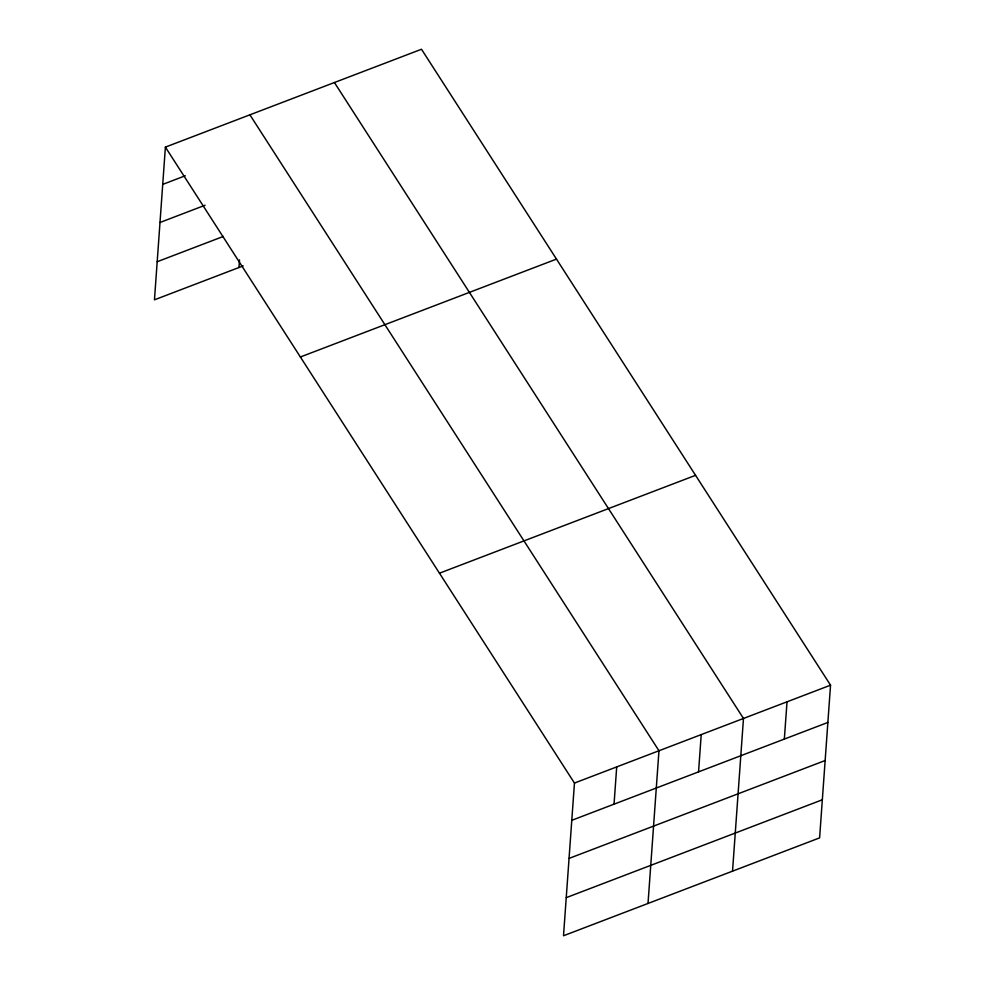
<?xml version="1.0" encoding="UTF-8"?>
<svg xmlns="http://www.w3.org/2000/svg" width="985" height="985" viewBox="0 0 985 985"><rect width="100%" height="100%" fill="white"/><g stroke="black" fill="none" stroke-linecap="round" stroke-linejoin="round"><path stroke-width="1.48" d="M165.394 147.122L574.452 783.063L563.506 935.75L819.606 837.878L830.54 685.178L421.494 49.25L165.394 147.122L154.46 299.822L243.184 265.901M238.961 267.514L239.515 259.905M614.037 804.166L616.708 766.909M648.019 903.454L658.965 750.755L249.907 114.826M698.55 771.871L701.221 734.613M732.532 871.146L743.478 718.459L334.42 82.531M784.343 739.082L787.015 701.825M162.734 184.392L185.266 175.773M160.001 222.475L205.065 205.249M157.181 261.727L223.386 236.425M300.388 356.989L556.476 259.104M439.47 573.196L695.558 475.324M574.452 783.063L830.54 685.178M571.78 820.32L827.88 722.448M569.059 858.415L825.147 760.531M566.24 897.655L822.327 799.783"/></g></svg>
